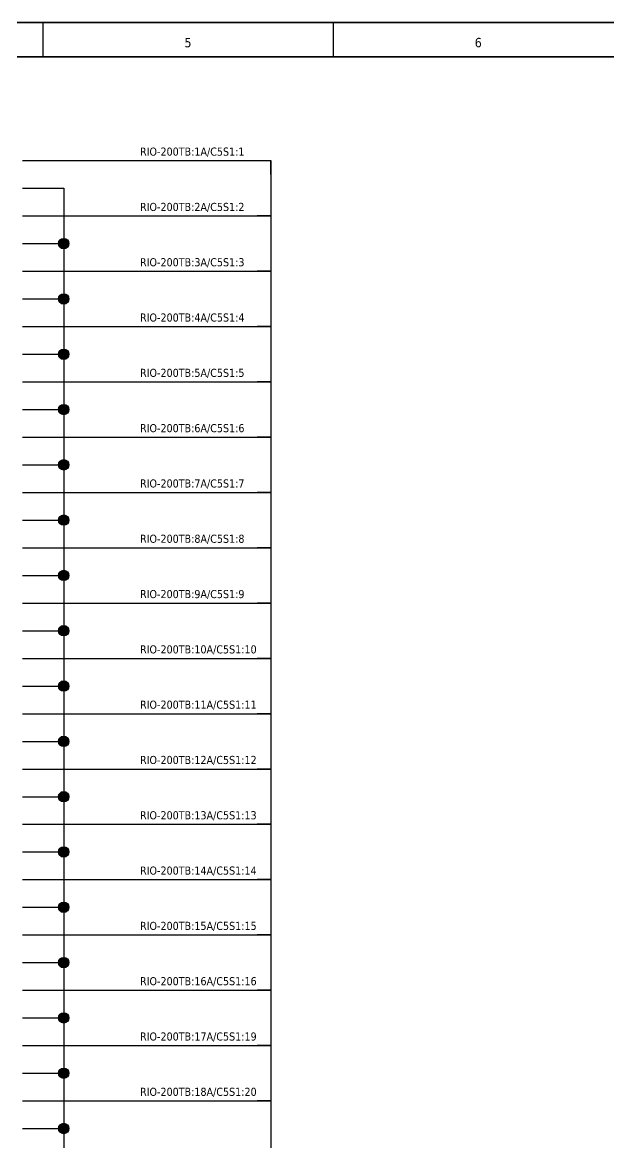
# Model space of a CAD drawing. Header units: millimetres. Extents: x 0 to 1792788, y -13 to 262234.
# Drawn here: x 207 to 291.9, y 135 to 297 of the extents above; entities that cross this region are included whole.
import ezdxf
from ezdxf.enums import TextEntityAlignment as Align

# ---------------------------------------------------------------- set-up
doc = ezdxf.new("R2010")
doc.units = ezdxf.units.MM
for name, color, linetype, lineweight in [('EPLAN201', 7, 'Continuous', 35), ('EPLAN311', 7, 'Continuous', 25), ('EPLAN317', 7, 'Continuous', 25), ('EPLAN405', 7, 'Continuous', 25), ('EPLAN451', 7, 'Continuous', 35), ('EPLAN452', 7, 'Continuous', 35), ('EPLAN453', 7, 'Continuous', 35)]:
    doc.layers.add(name, color=color, linetype=linetype, lineweight=lineweight)
doc.styles.add('Tahoma', font='')
doc.styles.get('Tahoma').set_extended_font_data('Tahoma')

# ---------------------------------------------------------------- blocks, each defined once
blk = doc.blocks.new('EPLFRAME')
at = {"layer": 'EPLAN201', "linetype": 'Continuous', "lineweight": 25, "ltscale": 4}
for p, q in [((210, 297), (210, 292)), ((252, 297), (252, 292))]:
    blk.add_line(p, q, dxfattribs=at)
at = {"layer": 'EPLAN201', "linetype": 'Continuous', "lineweight": 35, "ltscale": 4}
blk.add_line((0, 292), (420, 292), dxfattribs=at)
blk.add_lwpolyline([(0, 0), (420, 0), (420, 297), (0, 297)], close=True, dxfattribs=at)
at = {"layer": 'EPLAN451', "color": 7, "style": 'Tahoma'}
for tag, p, height in [('14_10014', (101, 12), 2.26), ('14_10015', (185, 12), 2.26), ('14_10011', (101, 5), 2.26), ('14_10013', (332, 5), 1.63), ('14_10151', (73, 1), 1.63), ('14_10300', (415, 1), 1.63)]:
    blk.add_attdef(tag, p, '', height=height, dxfattribs=at)
blk.add_attdef('4_25020', text='', height=1.63, dxfattribs=at).set_placement((413, 1), align=Align.RIGHT)
at = {"layer": 'EPLAN452', "color": 7, "style": 'Tahoma'}
for tag, p, height in [('4_11041', (1, 17), 2.26), ('4_11071[1]', (1, 13), 1.63), ('4_11074[1]', (21, 13), 1.63), ('4_11070[1]', (41, 13), 1.63), ('4_11024', (73, 13), 1.63), ('4_20132_1001', (374, 13), 1.63), ('4_11011', (231, 12), 2.26), ('4_11030', (301, 12), 2.26), ('4_11071[2]', (1, 9), 1.63), ('4_11074[2]', (21, 9), 1.63), ('4_11070[2]', (41, 9), 1.63), ('4_11022', (73, 9), 1.63), ('4_20134_1001', (374, 9), 1.63), ('4_11071[3]', (1, 5), 1.63), ('4_11074[3]', (21, 5), 1.63), ('4_11070[3]', (41, 5), 1.63), ('4_11080', (73, 5), 1.63), ('4_11059', (301, 5), 1.63)]:
    blk.add_attdef(tag, p, '', height=height, dxfattribs=at)
for tag, height, p in [('4_11040', 2.26, (419, 17)), ('4_11000', 1.63, (419, 5)), ('4_11085', 1.63, (141, 1)), ('4_11086', 1.63, (183, 1))]:
    blk.add_attdef(tag, text='', height=height, dxfattribs=at).set_placement(p, align=Align.RIGHT)
at = {"layer": 'EPLAN453', "color": 7, "style": 'Tahoma'}
for tag, p in [('53_19005_1', (21, 293)), ('53_19005', (63, 293)), ('53_19005_8', (105, 293)), ('53_19005_6', (147, 293)), ('53_19005_7', (189, 293)), ('53_19005_9', (231, 293)), ('53_19005_3', (273, 293)), ('53_19005_2', (315, 293)), ('53_19005_4', (357, 293)), ('53_19005_5', (399, 293))]:
    blk.add_attdef(tag, text='', height=1.35, dxfattribs=at).set_placement(p, align=Align.BOTTOM_CENTER)
blk = doc.blocks.new('EPLSYM_LibrarySPECIAL_Symbol308_Variant0_Placement0')
at = {"layer": 'EPLAN405', "color": 7, "style": 'Tahoma'}
for tag, p in [('17_31011', (1.5, 6.35)), ('17_31002', (1.5, 0.5))]:
    blk.add_attdef(tag, text='', height=1.17, dxfattribs=at).set_placement(p, align=Align.BOTTOM_LEFT)
for tag, p in [('17_31004', (1.5, 4.4)), ('17_31003', (1.5, 2.45))]:
    blk.add_attdef(tag, p, '', height=1.17, dxfattribs=at)

msp = doc.modelspace()

# ---------------------------------------------------------------- hatches: boundary and pattern name
at = {"layer": 'EPLAN311', "linetype": 'Continuous', "lineweight": 25, "ltscale": 4}
h = msp.add_hatch(color=7, dxfattribs=at)
edge = h.paths.add_edge_path(flags=0)
edge.add_arc((213, 265), 0.75, 0, 360)
h = msp.add_hatch(color=7, dxfattribs=at)
edge = h.paths.add_edge_path(flags=0)
edge.add_arc((213, 257), 0.75, 0, 360)
h = msp.add_hatch(color=7, dxfattribs=at)
edge = h.paths.add_edge_path(flags=0)
edge.add_arc((213, 249), 0.75, 0, 360)
h = msp.add_hatch(color=7, dxfattribs=at)
edge = h.paths.add_edge_path(flags=0)
edge.add_arc((213, 241), 0.75, 0, 360)
h = msp.add_hatch(color=7, dxfattribs=at)
edge = h.paths.add_edge_path(flags=0)
edge.add_arc((213, 233), 0.75, 0, 360)
h = msp.add_hatch(color=7, dxfattribs=at)
edge = h.paths.add_edge_path(flags=0)
edge.add_arc((213, 225), 0.75, 0, 360)
h = msp.add_hatch(color=7, dxfattribs=at)
edge = h.paths.add_edge_path(flags=0)
edge.add_arc((213, 217), 0.75, 0, 360)
h = msp.add_hatch(color=7, dxfattribs=at)
edge = h.paths.add_edge_path(flags=0)
edge.add_arc((213, 209), 0.75, 0, 360)
h = msp.add_hatch(color=7, dxfattribs=at)
edge = h.paths.add_edge_path(flags=0)
edge.add_arc((213, 201), 0.75, 0, 360)
h = msp.add_hatch(color=7, dxfattribs=at)
edge = h.paths.add_edge_path(flags=0)
edge.add_arc((213, 193), 0.75, 0, 360)
h = msp.add_hatch(color=7, dxfattribs=at)
edge = h.paths.add_edge_path(flags=0)
edge.add_arc((213, 185), 0.75, 0, 360)
h = msp.add_hatch(color=7, dxfattribs=at)
edge = h.paths.add_edge_path(flags=0)
edge.add_arc((213, 177), 0.75, 0, 360)
h = msp.add_hatch(color=7, dxfattribs=at)
edge = h.paths.add_edge_path(flags=0)
edge.add_arc((213, 169), 0.75, 0, 360)
h = msp.add_hatch(color=7, dxfattribs=at)
edge = h.paths.add_edge_path(flags=0)
edge.add_arc((213, 161), 0.75, 0, 360)
h = msp.add_hatch(color=7, dxfattribs=at)
edge = h.paths.add_edge_path(flags=0)
edge.add_arc((213, 153), 0.75, 0, 360)
h = msp.add_hatch(color=7, dxfattribs=at)
edge = h.paths.add_edge_path(flags=0)
edge.add_arc((213, 145), 0.75, 0, 360)
h = msp.add_hatch(color=7, dxfattribs=at)
edge = h.paths.add_edge_path(flags=0)
edge.add_arc((213, 137), 0.75, 0, 360)

# ---------------------------------------------------------------- linework, layer by layer
at = {"layer": 'EPLAN311', "color": 7, "ltscale": 4}
for p, q in [((207.05, 277), (243, 277)), ((207.05, 269), (243, 269)), ((207.05, 261), (243, 261)), ((207.05, 253), (243, 253)), ((207.05, 245), (243, 245)), ((207.05, 237), (243, 237)), ((207.05, 229), (243, 229)), ((207.05, 221), (243, 221)), ((207.05, 213), (243, 213)), ((207.05, 205), (243, 205)), ((207.05, 197), (243, 197)), ((207.05, 189), (243, 189)), ((207.05, 181), (243, 181)), ((207.05, 173), (243, 173)), ((207.05, 165), (243, 165)), ((207.05, 157), (243, 157)), ((207.05, 149), (243, 149)), ((207.05, 141), (243, 141))]:
    msp.add_line(p, q, dxfattribs=at)
at = {"layer": 'EPLAN311', "ltscale": 4}
for p, q in [((241, 277), (243, 277)), ((207.05, 273), (213, 273)), ((213, 273), (213, 265)), ((243, 269), (241, 269)), ((207.05, 265), (211, 265)), ((213, 265), (213, 257)), ((243, 261), (241, 261)), ((207.05, 257), (211, 257)), ((213, 257), (213, 249)), ((243, 253), (241, 253)), ((207.05, 249), (211, 249)), ((213, 249), (213, 241)), ((243, 245), (241, 245)), ((207.05, 241), (211, 241)), ((213, 241), (213, 233)), ((243, 237), (241, 237)), ((207.05, 233), (211, 233)), ((213, 233), (213, 225)), ((243, 229), (241, 229)), ((207.05, 225), (211, 225)), ((213, 225), (213, 217)), ((243, 221), (241, 221)), ((207.05, 217), (211, 217)), ((213, 217), (213, 209)), ((243, 213), (241, 213)), ((207.05, 209), (211, 209)), ((213, 209), (213, 201)), ((243, 205), (241, 205)), ((207.05, 201), (211, 201)), ((213, 201), (213, 193)), ((243, 197), (241, 197)), ((207.05, 193), (211, 193)), ((213, 193), (213, 185)), ((243, 189), (241, 189)), ((207.05, 185), (211, 185)), ((213, 185), (213, 177)), ((243, 181), (241, 181)), ((207.05, 177), (211, 177)), ((213, 177), (213, 169)), ((243, 173), (241, 173)), ((207.05, 169), (211, 169)), ((213, 169), (213, 161)), ((243, 165), (241, 165)), ((207.05, 161), (211, 161)), ((213, 161), (213, 153)), ((243, 157), (241, 157)), ((207.05, 153), (211, 153)), ((213, 153), (213, 145)), ((243, 149), (241, 149)), ((207.05, 145), (211, 145)), ((213, 145), (213, 137)), ((243, 141), (241, 141)), ((207.05, 137), (211, 137)), ((213, 137), (213, 129))]:
    msp.add_line(p, q, dxfattribs=at)
at = {"layer": 'EPLAN311', "color": 7, "linetype": 'Continuous', "lineweight": 25, "ltscale": 4}
for p, q in [((211, 273), (213, 273)), ((213, 273), (213, 271)), ((213, 267), (213, 263)), ((211, 265), (213, 265)), ((213, 259), (213, 255)), ((211, 257), (213, 257)), ((213, 251), (213, 247)), ((211, 249), (213, 249)), ((213, 243), (213, 239)), ((211, 241), (213, 241)), ((213, 235), (213, 231)), ((211, 233), (213, 233)), ((213, 227), (213, 223)), ((211, 225), (213, 225)), ((213, 219), (213, 215)), ((211, 217), (213, 217)), ((213, 211), (213, 207)), ((211, 209), (213, 209)), ((213, 203), (213, 199)), ((211, 201), (213, 201)), ((213, 195), (213, 191)), ((211, 193), (213, 193)), ((213, 187), (213, 183)), ((211, 185), (213, 185)), ((213, 179), (213, 175)), ((211, 177), (213, 177)), ((213, 171), (213, 167)), ((211, 169), (213, 169)), ((213, 163), (213, 159)), ((211, 161), (213, 161)), ((213, 155), (213, 151)), ((211, 153), (213, 153)), ((213, 147), (213, 143)), ((211, 145), (213, 145)), ((213, 139), (213, 135)), ((211, 137), (213, 137))]:
    msp.add_line(p, q, dxfattribs=at)
for centre in [(213, 265), (213, 257), (213, 249), (213, 241), (213, 233), (213, 225), (213, 217), (213, 209), (213, 201), (213, 193), (213, 185), (213, 177), (213, 169), (213, 161), (213, 153), (213, 145), (213, 137)]:
    msp.add_circle(centre, 0.75, dxfattribs=at)
at = {"layer": 'EPLAN317', "lineweight": 25, "ltscale": 4}
for p, q in [((243, 277), (243, 269)), ((243, 275), (243, 277)), ((243, 271), (243, 267)), ((243, 269), (243, 261)), ((243, 263), (243, 259)), ((243, 261), (243, 253)), ((243, 255), (243, 251)), ((243, 253), (243, 245)), ((243, 247), (243, 243)), ((243, 245), (243, 237)), ((243, 239), (243, 235)), ((243, 237), (243, 229)), ((243, 231), (243, 227)), ((243, 229), (243, 221)), ((243, 223), (243, 219)), ((243, 221), (243, 213)), ((243, 215), (243, 211)), ((243, 213), (243, 205)), ((243, 207), (243, 203)), ((243, 205), (243, 197)), ((243, 199), (243, 195)), ((243, 197), (243, 189)), ((243, 191), (243, 187)), ((243, 189), (243, 181)), ((243, 183), (243, 179)), ((243, 181), (243, 173)), ((243, 175), (243, 171)), ((243, 173), (243, 165)), ((243, 167), (243, 163)), ((243, 165), (243, 157)), ((243, 159), (243, 155)), ((243, 157), (243, 149)), ((243, 151), (243, 147)), ((243, 149), (243, 141)), ((243, 143), (243, 139)), ((243, 141), (243, 133)), ((243, 135), (243, 131))]:
    msp.add_line(p, q, dxfattribs=at)

# ---------------------------------------------------------------- block references
ref = msp.add_blockref('EPLFRAME', (0, 0))
ref.add_attrib('53_19005_3', '6', dxfattribs={"layer": 'EPLAN453', "color": 7, "height": 1.35, "style": 'Tahoma'}).set_placement((273, 293), align=Align.BOTTOM_CENTER)
ref.add_attrib('53_19005_9', '5', dxfattribs={"layer": 'EPLAN453', "color": 7, "height": 1.35, "style": 'Tahoma'}).set_placement((231, 293), align=Align.BOTTOM_CENTER)
ref = msp.add_blockref('EPLSYM_LibrarySPECIAL_Symbol308_Variant0_Placement0', (224, 277))
ref.add_attrib('17_31011', 'RIO-200TB:1A/C5S1:1', dxfattribs={"layer": 'EPLAN405', "color": 7, "height": 1.1739, "style": 'Tahoma'}).set_placement((224.05, 277.37), align=Align.BOTTOM_LEFT)
ref = msp.add_blockref('EPLSYM_LibrarySPECIAL_Symbol308_Variant0_Placement0', (224, 269))
ref.add_attrib('17_31011', 'RIO-200TB:2A/C5S1:2', dxfattribs={"layer": 'EPLAN405', "color": 7, "height": 1.1739, "style": 'Tahoma'}).set_placement((224.05, 269.37), align=Align.BOTTOM_LEFT)
ref = msp.add_blockref('EPLSYM_LibrarySPECIAL_Symbol308_Variant0_Placement0', (224, 261))
ref.add_attrib('17_31011', 'RIO-200TB:3A/C5S1:3', dxfattribs={"layer": 'EPLAN405', "color": 7, "height": 1.1739, "style": 'Tahoma'}).set_placement((224.05, 261.37), align=Align.BOTTOM_LEFT)
ref = msp.add_blockref('EPLSYM_LibrarySPECIAL_Symbol308_Variant0_Placement0', (224, 253))
ref.add_attrib('17_31011', 'RIO-200TB:4A/C5S1:4', dxfattribs={"layer": 'EPLAN405', "color": 7, "height": 1.1739, "style": 'Tahoma'}).set_placement((224.05, 253.37), align=Align.BOTTOM_LEFT)
ref = msp.add_blockref('EPLSYM_LibrarySPECIAL_Symbol308_Variant0_Placement0', (224, 245))
ref.add_attrib('17_31011', 'RIO-200TB:5A/C5S1:5', dxfattribs={"layer": 'EPLAN405', "color": 7, "height": 1.1739, "style": 'Tahoma'}).set_placement((224.05, 245.37), align=Align.BOTTOM_LEFT)
ref = msp.add_blockref('EPLSYM_LibrarySPECIAL_Symbol308_Variant0_Placement0', (224, 237))
ref.add_attrib('17_31011', 'RIO-200TB:6A/C5S1:6', dxfattribs={"layer": 'EPLAN405', "color": 7, "height": 1.1739, "style": 'Tahoma'}).set_placement((224.05, 237.37), align=Align.BOTTOM_LEFT)
ref = msp.add_blockref('EPLSYM_LibrarySPECIAL_Symbol308_Variant0_Placement0', (224, 229))
ref.add_attrib('17_31011', 'RIO-200TB:7A/C5S1:7', dxfattribs={"layer": 'EPLAN405', "color": 7, "height": 1.1739, "style": 'Tahoma'}).set_placement((224.05, 229.37), align=Align.BOTTOM_LEFT)
ref = msp.add_blockref('EPLSYM_LibrarySPECIAL_Symbol308_Variant0_Placement0', (224, 221))
ref.add_attrib('17_31011', 'RIO-200TB:8A/C5S1:8', dxfattribs={"layer": 'EPLAN405', "color": 7, "height": 1.1739, "style": 'Tahoma'}).set_placement((224.05, 221.37), align=Align.BOTTOM_LEFT)
ref = msp.add_blockref('EPLSYM_LibrarySPECIAL_Symbol308_Variant0_Placement0', (224, 213))
ref.add_attrib('17_31011', 'RIO-200TB:9A/C5S1:9', dxfattribs={"layer": 'EPLAN405', "color": 7, "height": 1.1739, "style": 'Tahoma'}).set_placement((224.05, 213.37), align=Align.BOTTOM_LEFT)
ref = msp.add_blockref('EPLSYM_LibrarySPECIAL_Symbol308_Variant0_Placement0', (224, 205))
ref.add_attrib('17_31011', 'RIO-200TB:10A/C5S1:10', dxfattribs={"layer": 'EPLAN405', "color": 7, "height": 1.1739, "style": 'Tahoma'}).set_placement((224.05, 205.37), align=Align.BOTTOM_LEFT)
ref = msp.add_blockref('EPLSYM_LibrarySPECIAL_Symbol308_Variant0_Placement0', (224, 197))
ref.add_attrib('17_31011', 'RIO-200TB:11A/C5S1:11', dxfattribs={"layer": 'EPLAN405', "color": 7, "height": 1.1739, "style": 'Tahoma'}).set_placement((224.05, 197.37), align=Align.BOTTOM_LEFT)
ref = msp.add_blockref('EPLSYM_LibrarySPECIAL_Symbol308_Variant0_Placement0', (224, 189))
ref.add_attrib('17_31011', 'RIO-200TB:12A/C5S1:12', dxfattribs={"layer": 'EPLAN405', "color": 7, "height": 1.1739, "style": 'Tahoma'}).set_placement((224.05, 189.37), align=Align.BOTTOM_LEFT)
ref = msp.add_blockref('EPLSYM_LibrarySPECIAL_Symbol308_Variant0_Placement0', (224, 181))
ref.add_attrib('17_31011', 'RIO-200TB:13A/C5S1:13', dxfattribs={"layer": 'EPLAN405', "color": 7, "height": 1.1739, "style": 'Tahoma'}).set_placement((224.05, 181.37), align=Align.BOTTOM_LEFT)
ref = msp.add_blockref('EPLSYM_LibrarySPECIAL_Symbol308_Variant0_Placement0', (224, 173))
ref.add_attrib('17_31011', 'RIO-200TB:14A/C5S1:14', dxfattribs={"layer": 'EPLAN405', "color": 7, "height": 1.1739, "style": 'Tahoma'}).set_placement((224.05, 173.37), align=Align.BOTTOM_LEFT)
ref = msp.add_blockref('EPLSYM_LibrarySPECIAL_Symbol308_Variant0_Placement0', (224, 165))
ref.add_attrib('17_31011', 'RIO-200TB:15A/C5S1:15', dxfattribs={"layer": 'EPLAN405', "color": 7, "height": 1.1739, "style": 'Tahoma'}).set_placement((224.05, 165.37), align=Align.BOTTOM_LEFT)
ref = msp.add_blockref('EPLSYM_LibrarySPECIAL_Symbol308_Variant0_Placement0', (224, 157))
ref.add_attrib('17_31011', 'RIO-200TB:16A/C5S1:16', dxfattribs={"layer": 'EPLAN405', "color": 7, "height": 1.1739, "style": 'Tahoma'}).set_placement((224.05, 157.37), align=Align.BOTTOM_LEFT)
ref = msp.add_blockref('EPLSYM_LibrarySPECIAL_Symbol308_Variant0_Placement0', (224, 149))
ref.add_attrib('17_31011', 'RIO-200TB:17A/C5S1:19', dxfattribs={"layer": 'EPLAN405', "color": 7, "height": 1.1739, "style": 'Tahoma'}).set_placement((224.05, 149.37), align=Align.BOTTOM_LEFT)
ref = msp.add_blockref('EPLSYM_LibrarySPECIAL_Symbol308_Variant0_Placement0', (224, 141))
ref.add_attrib('17_31011', 'RIO-200TB:18A/C5S1:20', dxfattribs={"layer": 'EPLAN405', "color": 7, "height": 1.1739, "style": 'Tahoma'}).set_placement((224.05, 141.37), align=Align.BOTTOM_LEFT)

doc.saveas('drawing.dxf')
